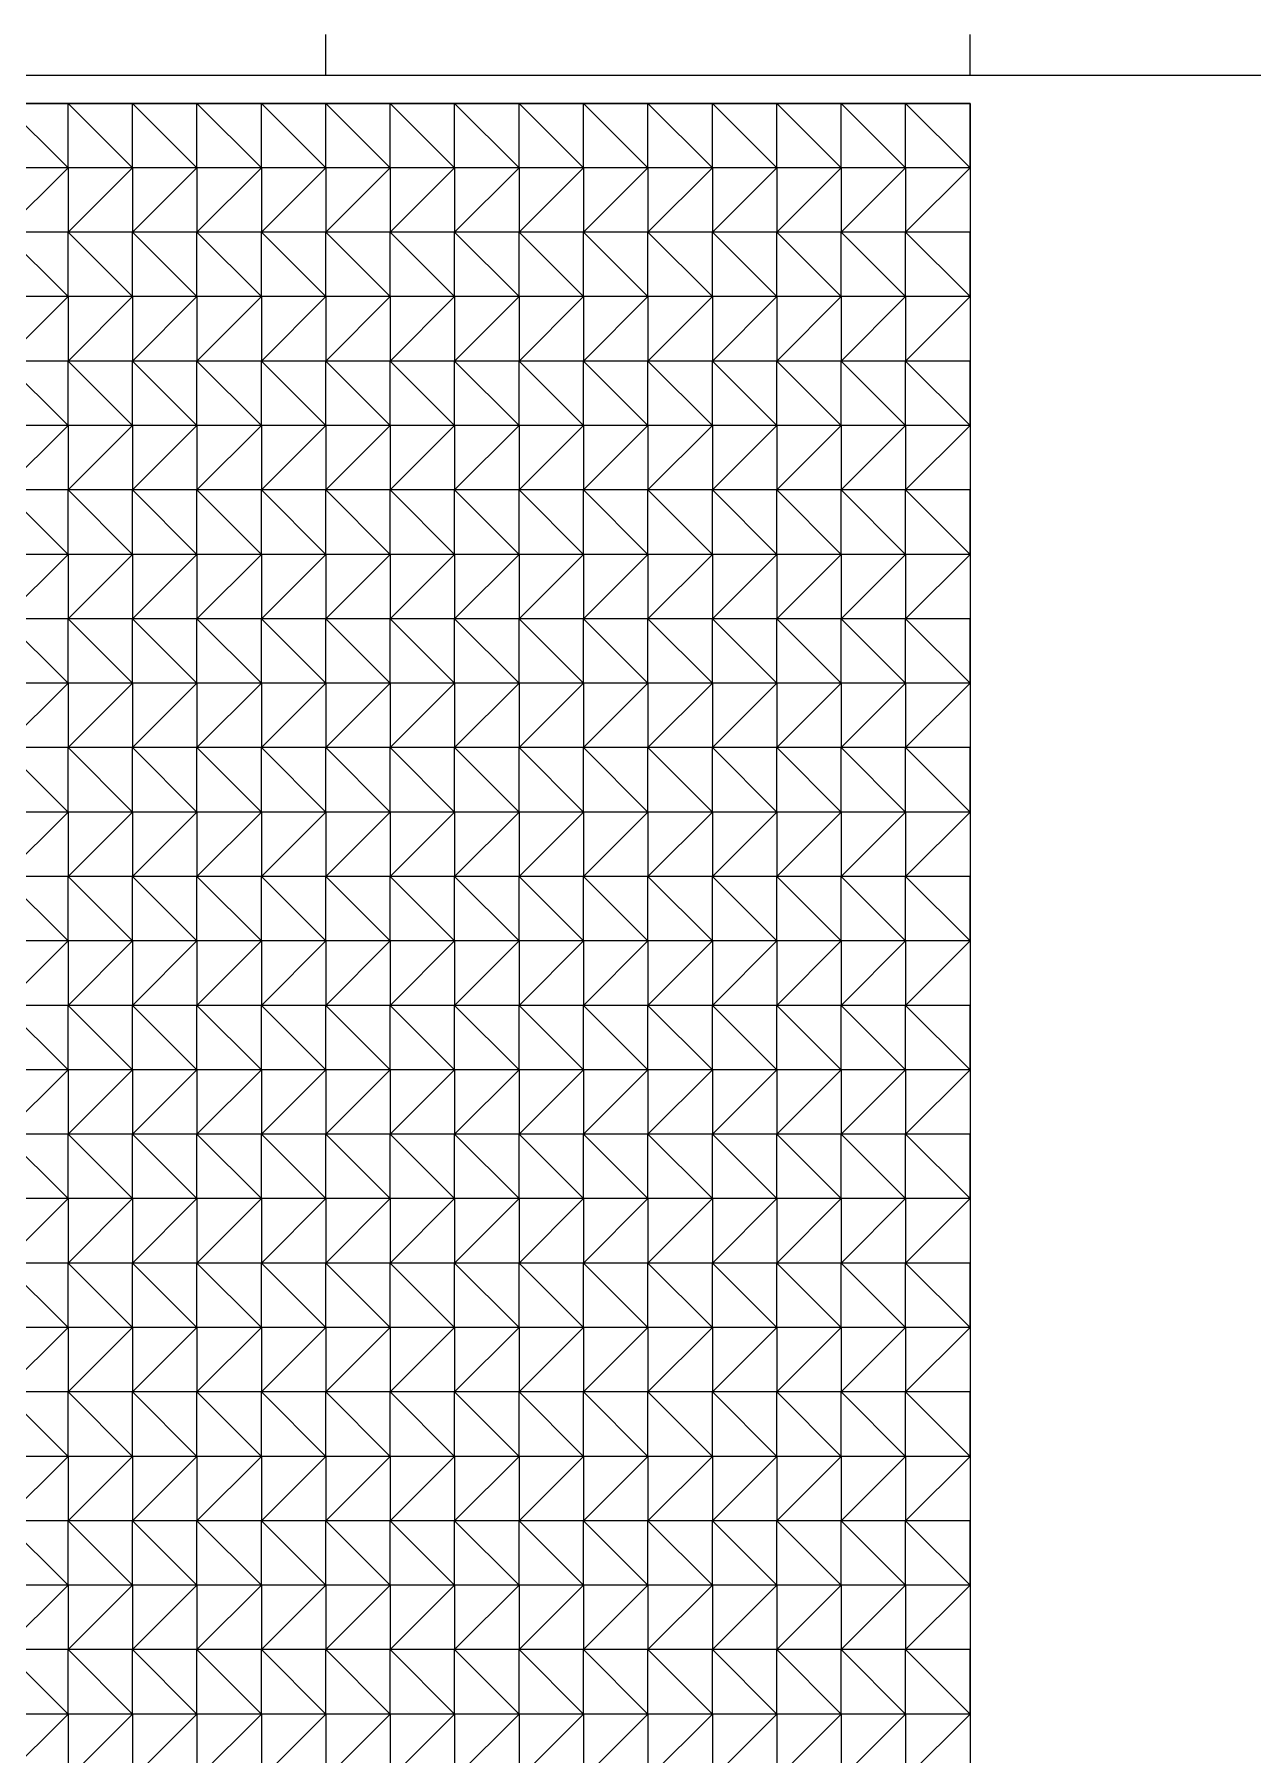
# Model space of a CAD drawing. Extents: x 0.18 to 10.15, y 0.05 to 7.38.
# Drawn here: x 2.671 to 5.164, y 3.667 to 7.187 of the extents above; entities that cross this region are included whole.
import ezdxf

# ---------------------------------------------------------------- set-up
doc = ezdxf.new("R2010")
doc.units = 0
doc.layers.add('1', color=7, linetype='CONTINUOUS')

msp = doc.modelspace()

# ---------------------------------------------------------------- linework, layer by layer
at = {"layer": '1', "color": 5}
for p, q in [((3.267343, 7.102942), (3.267343, 7.186766)), ((4.585599, 7.102942), (4.585599, 7.186766)), ((9.926471, 7.102942), (0.573529, 7.102942)), ((2.608214, 7.045641), (2.74004, 7.045641)), ((2.74004, 7.045641), (2.871866, 7.045641)), ((2.871866, 7.045641), (3.003691, 7.045641)), ((3.003691, 7.045641), (3.135517, 7.045641)), ((3.135517, 7.045641), (3.267343, 7.045641)), ((3.267343, 7.045641), (3.399168, 7.045641)), ((3.399168, 7.045641), (3.530994, 7.045641)), ((3.530994, 7.045641), (3.662819, 7.045641)), ((3.662819, 7.045641), (3.794645, 7.045641)), ((3.794645, 7.045641), (3.926471, 7.045641)), ((3.926471, 7.045641), (4.058296, 7.045641)), ((4.058296, 7.045641), (4.190122, 7.045641)), ((4.190122, 7.045641), (4.321948, 7.045641)), ((4.321948, 7.045641), (4.453773, 7.045641)), ((4.453773, 7.045641), (4.585599, 7.045641)), ((4.585599, 7.045641), (4.585599, 6.913815)), ((4.585599, 6.913815), (4.585599, 6.78199)), ((4.585599, 6.78199), (4.585599, 6.650164)), ((4.585599, 6.650164), (4.585599, 6.518339)), ((4.585599, 6.518339), (4.585599, 6.386512)), ((4.585599, 6.386512), (4.585599, 6.254687)), ((4.585599, 6.254687), (4.585599, 6.122861)), ((4.585599, 6.122861), (4.585599, 5.991036)), ((4.585599, 5.991036), (4.585599, 5.85921)), ((4.585599, 5.85921), (4.585599, 5.727385)), ((4.585599, 5.727385), (4.585599, 5.595559)), ((4.585599, 5.595559), (4.585599, 5.463733)), ((4.585599, 5.463733), (4.585599, 5.331907)), ((4.585599, 5.331907), (4.585599, 5.200082)), ((4.585599, 5.200082), (4.585599, 5.068256)), ((4.585599, 5.068256), (4.585599, 4.936431)), ((4.585599, 4.936431), (4.585599, 4.804605)), ((4.585599, 4.804605), (4.585599, 4.672779)), ((4.585599, 4.672779), (4.585599, 4.540954)), ((4.585599, 4.540954), (4.585599, 4.409128)), ((4.585599, 4.409128), (4.585599, 4.277302)), ((4.585599, 4.277302), (4.585599, 4.145477)), ((4.585599, 4.145477), (4.585599, 4.013651)), ((4.585599, 4.013651), (4.585599, 3.881826)), ((4.585599, 3.881826), (4.585599, 3.75)), ((4.585599, 3.75), (4.585599, 3.618174))]:
    msp.add_line(p, q, dxfattribs=at)
at = {"layer": '1', "color": 253}
for p, q in [((4.585599, 7.045641), (0.63083, 7.045641)), ((2.608214, 7.045641), (2.74004, 6.913815)), ((2.74004, 6.913815), (2.74004, 7.045641)), ((2.74004, 7.045641), (2.871866, 6.913815)), ((2.871866, 6.913815), (2.871866, 7.045641)), ((2.871866, 7.045641), (3.003691, 6.913815)), ((3.003691, 6.913815), (3.003691, 7.045641)), ((3.003691, 7.045641), (3.135517, 6.913815)), ((3.135517, 6.913815), (3.135517, 7.045641)), ((3.135517, 7.045641), (3.267343, 6.913815)), ((3.267343, 6.913815), (3.267343, 7.045641)), ((3.267343, 7.045641), (3.399168, 6.913815)), ((3.399168, 6.913815), (3.399168, 7.045641)), ((3.399168, 7.045641), (3.530994, 6.913815)), ((3.530994, 6.913815), (3.530994, 7.045641)), ((3.530994, 7.045641), (3.662819, 6.913815)), ((3.662819, 6.913815), (3.662819, 7.045641)), ((3.662819, 7.045641), (3.794645, 6.913815)), ((3.794645, 6.913815), (3.794645, 7.045641)), ((3.794645, 7.045641), (3.926471, 6.913815)), ((3.926471, 6.913815), (3.926471, 7.045641)), ((3.926471, 7.045641), (4.058296, 6.913815)), ((4.058296, 6.913815), (4.058296, 7.045641)), ((4.058296, 7.045641), (4.190122, 6.913815)), ((4.190122, 6.913815), (4.190122, 7.045641)), ((4.190122, 7.045641), (4.321948, 6.913815)), ((4.321948, 6.913815), (4.321948, 7.045641)), ((4.321948, 7.045641), (4.453773, 6.913815)), ((4.453773, 6.913815), (4.453773, 7.045641)), ((4.453773, 7.045641), (4.585599, 6.913815)), ((4.585599, 6.913815), (4.585599, 7.045641)), ((4.585599, 6.913815), (0.63083, 6.913815)), ((2.608214, 6.78199), (2.74004, 6.913815)), ((2.74004, 6.913815), (2.74004, 6.78199)), ((2.74004, 6.78199), (2.871866, 6.913815)), ((2.871866, 6.913815), (2.871866, 6.78199)), ((2.871866, 6.78199), (3.003691, 6.913815)), ((3.003691, 6.913815), (3.003691, 6.78199)), ((3.003691, 6.78199), (3.135517, 6.913815)), ((3.135517, 6.913815), (3.135517, 6.78199)), ((3.135517, 6.78199), (3.267343, 6.913815)), ((3.267343, 6.913815), (3.267343, 6.78199)), ((3.267343, 6.78199), (3.399168, 6.913815)), ((3.399168, 6.913815), (3.399168, 6.78199)), ((3.399168, 6.78199), (3.530994, 6.913815)), ((3.530994, 6.913815), (3.530994, 6.78199)), ((3.530994, 6.78199), (3.662819, 6.913815)), ((3.662819, 6.913815), (3.662819, 6.78199)), ((3.662819, 6.78199), (3.794645, 6.913815)), ((3.794645, 6.913815), (3.794645, 6.78199)), ((3.794645, 6.78199), (3.926471, 6.913815)), ((3.926471, 6.913815), (3.926471, 6.78199)), ((3.926471, 6.78199), (4.058296, 6.913815)), ((4.058296, 6.913815), (4.058296, 6.78199)), ((4.058296, 6.78199), (4.190122, 6.913815)), ((4.190122, 6.913815), (4.190122, 6.78199)), ((4.190122, 6.78199), (4.321948, 6.913815)), ((4.321948, 6.913815), (4.321948, 6.78199)), ((4.321948, 6.78199), (4.453773, 6.913815)), ((4.453773, 6.913815), (4.453773, 6.78199)), ((4.453773, 6.78199), (4.585599, 6.913815)), ((4.585599, 6.913815), (4.585599, 6.78199)), ((4.585599, 6.78199), (0.63083, 6.78199)), ((2.608214, 6.78199), (2.74004, 6.650164)), ((2.74004, 6.650164), (2.74004, 6.78199)), ((2.74004, 6.78199), (2.871866, 6.650164)), ((2.871866, 6.650164), (2.871866, 6.78199)), ((2.871866, 6.78199), (3.003691, 6.650164)), ((3.003691, 6.650164), (3.003691, 6.78199)), ((3.003691, 6.78199), (3.135517, 6.650164)), ((3.135517, 6.650164), (3.135517, 6.78199)), ((3.135517, 6.78199), (3.267343, 6.650164)), ((3.267343, 6.650164), (3.267343, 6.78199)), ((3.267343, 6.78199), (3.399168, 6.650164)), ((3.399168, 6.650164), (3.399168, 6.78199)), ((3.399168, 6.78199), (3.530994, 6.650164)), ((3.530994, 6.650164), (3.530994, 6.78199)), ((3.530994, 6.78199), (3.662819, 6.650164)), ((3.662819, 6.650164), (3.662819, 6.78199)), ((3.662819, 6.78199), (3.794645, 6.650164)), ((3.794645, 6.650164), (3.794645, 6.78199)), ((3.794645, 6.78199), (3.926471, 6.650164)), ((3.926471, 6.650164), (3.926471, 6.78199)), ((3.926471, 6.78199), (4.058296, 6.650164)), ((4.058296, 6.650164), (4.058296, 6.78199)), ((4.058296, 6.78199), (4.190122, 6.650164)), ((4.190122, 6.650164), (4.190122, 6.78199)), ((4.190122, 6.78199), (4.321948, 6.650164)), ((4.321948, 6.650164), (4.321948, 6.78199)), ((4.321948, 6.78199), (4.453773, 6.650164)), ((4.453773, 6.650164), (4.453773, 6.78199)), ((4.453773, 6.78199), (4.585599, 6.650164)), ((4.585599, 6.650164), (4.585599, 6.78199)), ((4.585599, 6.650164), (0.63083, 6.650164)), ((2.608214, 6.518339), (2.74004, 6.650164)), ((2.74004, 6.650164), (2.74004, 6.518339)), ((2.74004, 6.518339), (2.871866, 6.650164)), ((2.871866, 6.650164), (2.871866, 6.518339)), ((2.871866, 6.518339), (3.003691, 6.650164)), ((3.003691, 6.650164), (3.003691, 6.518339)), ((3.003691, 6.518339), (3.135517, 6.650164)), ((3.135517, 6.650164), (3.135517, 6.518339)), ((3.135517, 6.518339), (3.267343, 6.650164)), ((3.267343, 6.650164), (3.267343, 6.518339)), ((3.267343, 6.518339), (3.399168, 6.650164)), ((3.399168, 6.650164), (3.399168, 6.518339)), ((3.399168, 6.518339), (3.530994, 6.650164)), ((3.530994, 6.650164), (3.530994, 6.518339)), ((3.530994, 6.518339), (3.662819, 6.650164)), ((3.662819, 6.650164), (3.662819, 6.518339)), ((3.662819, 6.518339), (3.794645, 6.650164)), ((3.794645, 6.650164), (3.794645, 6.518339)), ((3.794645, 6.518339), (3.926471, 6.650164)), ((3.926471, 6.650164), (3.926471, 6.518339)), ((3.926471, 6.518339), (4.058296, 6.650164)), ((4.058296, 6.650164), (4.058296, 6.518339)), ((4.058296, 6.518339), (4.190122, 6.650164)), ((4.190122, 6.650164), (4.190122, 6.518339)), ((4.190122, 6.518339), (4.321948, 6.650164)), ((4.321948, 6.650164), (4.321948, 6.518339)), ((4.321948, 6.518339), (4.453773, 6.650164)), ((4.453773, 6.650164), (4.453773, 6.518339)), ((4.453773, 6.518339), (4.585599, 6.650164)), ((4.585599, 6.650164), (4.585599, 6.518339)), ((4.585599, 6.518339), (0.63083, 6.518339)), ((2.608214, 6.518339), (2.74004, 6.386512)), ((2.74004, 6.386512), (2.74004, 6.518339)), ((2.74004, 6.518339), (2.871866, 6.386512)), ((2.871866, 6.386512), (2.871866, 6.518339)), ((2.871866, 6.518339), (3.003691, 6.386512)), ((3.003691, 6.386512), (3.003691, 6.518339)), ((3.003691, 6.518339), (3.135517, 6.386512)), ((3.135517, 6.386512), (3.135517, 6.518339)), ((3.135517, 6.518339), (3.267343, 6.386512)), ((3.267343, 6.386512), (3.267343, 6.518339)), ((3.267343, 6.518339), (3.399168, 6.386512)), ((3.399168, 6.386512), (3.399168, 6.518339)), ((3.399168, 6.518339), (3.530994, 6.386512)), ((3.530994, 6.386512), (3.530994, 6.518339)), ((3.530994, 6.518339), (3.662819, 6.386512)), ((3.662819, 6.386512), (3.662819, 6.518339)), ((3.662819, 6.518339), (3.794645, 6.386512)), ((3.794645, 6.386512), (3.794645, 6.518339)), ((3.794645, 6.518339), (3.926471, 6.386512)), ((3.926471, 6.386512), (3.926471, 6.518339)), ((3.926471, 6.518339), (4.058296, 6.386512)), ((4.058296, 6.386512), (4.058296, 6.518339)), ((4.058296, 6.518339), (4.190122, 6.386512)), ((4.190122, 6.386512), (4.190122, 6.518339)), ((4.190122, 6.518339), (4.321948, 6.386512)), ((4.321948, 6.386512), (4.321948, 6.518339)), ((4.321948, 6.518339), (4.453773, 6.386512)), ((4.453773, 6.386512), (4.453773, 6.518339)), ((4.453773, 6.518339), (4.585599, 6.386512)), ((4.585599, 6.386512), (4.585599, 6.518339)), ((4.585599, 6.386512), (0.63083, 6.386512)), ((2.608214, 6.254687), (2.74004, 6.386512)), ((2.74004, 6.386512), (2.74004, 6.254687)), ((2.74004, 6.254687), (2.871866, 6.386512)), ((2.871866, 6.386512), (2.871866, 6.254687)), ((2.871866, 6.254687), (3.003691, 6.386512)), ((3.003691, 6.386512), (3.003691, 6.254687)), ((3.003691, 6.254687), (3.135517, 6.386512)), ((3.135517, 6.386512), (3.135517, 6.254687)), ((3.135517, 6.254687), (3.267343, 6.386512)), ((3.267343, 6.386512), (3.267343, 6.254687)), ((3.267343, 6.254687), (3.399168, 6.386512)), ((3.399168, 6.386512), (3.399168, 6.254687)), ((3.399168, 6.254687), (3.530994, 6.386512)), ((3.530994, 6.386512), (3.530994, 6.254687)), ((3.530994, 6.254687), (3.662819, 6.386512)), ((3.662819, 6.386512), (3.662819, 6.254687)), ((3.662819, 6.254687), (3.794645, 6.386512)), ((3.794645, 6.386512), (3.794645, 6.254687)), ((3.794645, 6.254687), (3.926471, 6.386512)), ((3.926471, 6.386512), (3.926471, 6.254687)), ((3.926471, 6.254687), (4.058296, 6.386512)), ((4.058296, 6.386512), (4.058296, 6.254687)), ((4.058296, 6.254687), (4.190122, 6.386512)), ((4.190122, 6.386512), (4.190122, 6.254687)), ((4.190122, 6.254687), (4.321948, 6.386512)), ((4.321948, 6.386512), (4.321948, 6.254687)), ((4.321948, 6.254687), (4.453773, 6.386512)), ((4.453773, 6.386512), (4.453773, 6.254687)), ((4.453773, 6.254687), (4.585599, 6.386512)), ((4.585599, 6.386512), (4.585599, 6.254687)), ((4.585599, 6.254687), (0.63083, 6.254687)), ((2.608214, 6.254687), (2.74004, 6.122861)), ((2.74004, 6.122861), (2.74004, 6.254687)), ((2.74004, 6.254687), (2.871866, 6.122861)), ((2.871866, 6.122861), (2.871866, 6.254687)), ((2.871866, 6.254687), (3.003691, 6.122861)), ((3.003691, 6.122861), (3.003691, 6.254687)), ((3.003691, 6.254687), (3.135517, 6.122861)), ((3.135517, 6.122861), (3.135517, 6.254687)), ((3.135517, 6.254687), (3.267343, 6.122861)), ((3.267343, 6.122861), (3.267343, 6.254687)), ((3.267343, 6.254687), (3.399168, 6.122861)), ((3.399168, 6.122861), (3.399168, 6.254687)), ((3.399168, 6.254687), (3.530994, 6.122861)), ((3.530994, 6.122861), (3.530994, 6.254687)), ((3.530994, 6.254687), (3.662819, 6.122861)), ((3.662819, 6.122861), (3.662819, 6.254687)), ((3.662819, 6.254687), (3.794645, 6.122861)), ((3.794645, 6.122861), (3.794645, 6.254687)), ((3.794645, 6.254687), (3.926471, 6.122861)), ((3.926471, 6.122861), (3.926471, 6.254687)), ((3.926471, 6.254687), (4.058296, 6.122861)), ((4.058296, 6.122861), (4.058296, 6.254687)), ((4.058296, 6.254687), (4.190122, 6.122861)), ((4.190122, 6.122861), (4.190122, 6.254687)), ((4.190122, 6.254687), (4.321948, 6.122861)), ((4.321948, 6.122861), (4.321948, 6.254687)), ((4.321948, 6.254687), (4.453773, 6.122861)), ((4.453773, 6.122861), (4.453773, 6.254687)), ((4.453773, 6.254687), (4.585599, 6.122861)), ((4.585599, 6.122861), (4.585599, 6.254687)), ((4.585599, 6.122861), (0.63083, 6.122861)), ((2.608214, 5.991036), (2.74004, 6.122861)), ((2.74004, 6.122861), (2.74004, 5.991036)), ((2.74004, 5.991036), (2.871866, 6.122861)), ((2.871866, 6.122861), (2.871866, 5.991036)), ((2.871866, 5.991036), (3.003691, 6.122861)), ((3.003691, 6.122861), (3.003691, 5.991036)), ((3.003691, 5.991036), (3.135517, 6.122861)), ((3.135517, 6.122861), (3.135517, 5.991036)), ((3.135517, 5.991036), (3.267343, 6.122861)), ((3.267343, 6.122861), (3.267343, 5.991036)), ((3.267343, 5.991036), (3.399168, 6.122861)), ((3.399168, 6.122861), (3.399168, 5.991036)), ((3.399168, 5.991036), (3.530994, 6.122861)), ((3.530994, 6.122861), (3.530994, 5.991036)), ((3.530994, 5.991036), (3.662819, 6.122861)), ((3.662819, 6.122861), (3.662819, 5.991036)), ((3.662819, 5.991036), (3.794645, 6.122861)), ((3.794645, 6.122861), (3.794645, 5.991036)), ((3.794645, 5.991036), (3.926471, 6.122861)), ((3.926471, 6.122861), (3.926471, 5.991036)), ((3.926471, 5.991036), (4.058296, 6.122861)), ((4.058296, 6.122861), (4.058296, 5.991036)), ((4.058296, 5.991036), (4.190122, 6.122861)), ((4.190122, 6.122861), (4.190122, 5.991036)), ((4.190122, 5.991036), (4.321948, 6.122861)), ((4.321948, 6.122861), (4.321948, 5.991036)), ((4.321948, 5.991036), (4.453773, 6.122861)), ((4.453773, 6.122861), (4.453773, 5.991036)), ((4.453773, 5.991036), (4.585599, 6.122861)), ((4.585599, 6.122861), (4.585599, 5.991036)), ((4.585599, 5.991036), (0.63083, 5.991036)), ((2.608214, 5.991036), (2.74004, 5.85921)), ((2.74004, 5.85921), (2.74004, 5.991036)), ((2.74004, 5.991036), (2.871866, 5.85921)), ((2.871866, 5.85921), (2.871866, 5.991036)), ((2.871866, 5.991036), (3.003691, 5.85921)), ((3.003691, 5.85921), (3.003691, 5.991036)), ((3.003691, 5.991036), (3.135517, 5.85921)), ((3.135517, 5.85921), (3.135517, 5.991036)), ((3.135517, 5.991036), (3.267343, 5.85921)), ((3.267343, 5.85921), (3.267343, 5.991036)), ((3.267343, 5.991036), (3.399168, 5.85921)), ((3.399168, 5.85921), (3.399168, 5.991036)), ((3.399168, 5.991036), (3.530994, 5.85921)), ((3.530994, 5.85921), (3.530994, 5.991036)), ((3.530994, 5.991036), (3.662819, 5.85921)), ((3.662819, 5.85921), (3.662819, 5.991036)), ((3.662819, 5.991036), (3.794645, 5.85921)), ((3.794645, 5.85921), (3.794645, 5.991036)), ((3.794645, 5.991036), (3.926471, 5.85921)), ((3.926471, 5.85921), (3.926471, 5.991036)), ((3.926471, 5.991036), (4.058296, 5.85921)), ((4.058296, 5.85921), (4.058296, 5.991036)), ((4.058296, 5.991036), (4.190122, 5.85921)), ((4.190122, 5.85921), (4.190122, 5.991036)), ((4.190122, 5.991036), (4.321948, 5.85921)), ((4.321948, 5.85921), (4.321948, 5.991036)), ((4.321948, 5.991036), (4.453773, 5.85921)), ((4.453773, 5.85921), (4.453773, 5.991036)), ((4.453773, 5.991036), (4.585599, 5.85921)), ((4.585599, 5.85921), (4.585599, 5.991036)), ((4.585599, 5.85921), (0.63083, 5.85921)), ((2.608214, 5.727385), (2.74004, 5.85921)), ((2.74004, 5.85921), (2.74004, 5.727385)), ((2.74004, 5.727385), (2.871866, 5.85921)), ((2.871866, 5.85921), (2.871866, 5.727385)), ((2.871866, 5.727385), (3.003691, 5.85921)), ((3.003691, 5.85921), (3.003691, 5.727385)), ((3.003691, 5.727385), (3.135517, 5.85921)), ((3.135517, 5.85921), (3.135517, 5.727385)), ((3.135517, 5.727385), (3.267343, 5.85921)), ((3.267343, 5.85921), (3.267343, 5.727385)), ((3.267343, 5.727385), (3.399168, 5.85921)), ((3.399168, 5.85921), (3.399168, 5.727385)), ((3.399168, 5.727385), (3.530994, 5.85921)), ((3.530994, 5.85921), (3.530994, 5.727385)), ((3.530994, 5.727385), (3.662819, 5.85921)), ((3.662819, 5.85921), (3.662819, 5.727385)), ((3.662819, 5.727385), (3.794645, 5.85921)), ((3.794645, 5.85921), (3.794645, 5.727385)), ((3.794645, 5.727385), (3.926471, 5.85921)), ((3.926471, 5.85921), (3.926471, 5.727385)), ((3.926471, 5.727385), (4.058296, 5.85921)), ((4.058296, 5.85921), (4.058296, 5.727385)), ((4.058296, 5.727385), (4.190122, 5.85921)), ((4.190122, 5.85921), (4.190122, 5.727385)), ((4.190122, 5.727385), (4.321948, 5.85921)), ((4.321948, 5.85921), (4.321948, 5.727385)), ((4.321948, 5.727385), (4.453773, 5.85921)), ((4.453773, 5.85921), (4.453773, 5.727385)), ((4.453773, 5.727385), (4.585599, 5.85921)), ((4.585599, 5.85921), (4.585599, 5.727385)), ((4.585599, 5.727385), (0.63083, 5.727385)), ((2.608214, 5.727385), (2.74004, 5.595559)), ((2.74004, 5.595559), (2.74004, 5.727385)), ((2.74004, 5.727385), (2.871866, 5.595559)), ((2.871866, 5.595559), (2.871866, 5.727385)), ((2.871866, 5.727385), (3.003691, 5.595559)), ((3.003691, 5.595559), (3.003691, 5.727385)), ((3.003691, 5.727385), (3.135517, 5.595559)), ((3.135517, 5.595559), (3.135517, 5.727385)), ((3.135517, 5.727385), (3.267343, 5.595559)), ((3.267343, 5.595559), (3.267343, 5.727385)), ((3.267343, 5.727385), (3.399168, 5.595559)), ((3.399168, 5.595559), (3.399168, 5.727385)), ((3.399168, 5.727385), (3.530994, 5.595559)), ((3.530994, 5.595559), (3.530994, 5.727385)), ((3.530994, 5.727385), (3.662819, 5.595559)), ((3.662819, 5.595559), (3.662819, 5.727385)), ((3.662819, 5.727385), (3.794645, 5.595559)), ((3.794645, 5.595559), (3.794645, 5.727385)), ((3.794645, 5.727385), (3.926471, 5.595559)), ((3.926471, 5.595559), (3.926471, 5.727385)), ((3.926471, 5.727385), (4.058296, 5.595559)), ((4.058296, 5.595559), (4.058296, 5.727385)), ((4.058296, 5.727385), (4.190122, 5.595559)), ((4.190122, 5.595559), (4.190122, 5.727385)), ((4.190122, 5.727385), (4.321948, 5.595559)), ((4.321948, 5.595559), (4.321948, 5.727385)), ((4.321948, 5.727385), (4.453773, 5.595559)), ((4.453773, 5.595559), (4.453773, 5.727385)), ((4.453773, 5.727385), (4.585599, 5.595559)), ((4.585599, 5.595559), (4.585599, 5.727385)), ((4.585599, 5.595559), (0.63083, 5.595559)), ((2.608214, 5.463733), (2.74004, 5.595559)), ((2.74004, 5.595559), (2.74004, 5.463733)), ((2.74004, 5.463733), (2.871866, 5.595559)), ((2.871866, 5.595559), (2.871866, 5.463733)), ((2.871866, 5.463733), (3.003691, 5.595559)), ((3.003691, 5.595559), (3.003691, 5.463733)), ((3.003691, 5.463733), (3.135517, 5.595559)), ((3.135517, 5.595559), (3.135517, 5.463733)), ((3.135517, 5.463733), (3.267343, 5.595559)), ((3.267343, 5.595559), (3.267343, 5.463733)), ((3.267343, 5.463733), (3.399168, 5.595559)), ((3.399168, 5.595559), (3.399168, 5.463733)), ((3.399168, 5.463733), (3.530994, 5.595559)), ((3.530994, 5.595559), (3.530994, 5.463733)), ((3.530994, 5.463733), (3.662819, 5.595559)), ((3.662819, 5.595559), (3.662819, 5.463733)), ((3.662819, 5.463733), (3.794645, 5.595559)), ((3.794645, 5.595559), (3.794645, 5.463733)), ((3.794645, 5.463733), (3.926471, 5.595559)), ((3.926471, 5.595559), (3.926471, 5.463733)), ((3.926471, 5.463733), (4.058296, 5.595559)), ((4.058296, 5.595559), (4.058296, 5.463733)), ((4.058296, 5.463733), (4.190122, 5.595559)), ((4.190122, 5.595559), (4.190122, 5.463733)), ((4.190122, 5.463733), (4.321948, 5.595559)), ((4.321948, 5.595559), (4.321948, 5.463733)), ((4.321948, 5.463733), (4.453773, 5.595559)), ((4.453773, 5.595559), (4.453773, 5.463733)), ((4.453773, 5.463733), (4.585599, 5.595559)), ((4.585599, 5.595559), (4.585599, 5.463733)), ((4.585599, 5.463733), (0.63083, 5.463733)), ((2.608214, 5.463733), (2.74004, 5.331907)), ((2.74004, 5.331907), (2.74004, 5.463733)), ((2.74004, 5.463733), (2.871866, 5.331907)), ((2.871866, 5.331907), (2.871866, 5.463733)), ((2.871866, 5.463733), (3.003691, 5.331907)), ((3.003691, 5.331907), (3.003691, 5.463733)), ((3.003691, 5.463733), (3.135517, 5.331907)), ((3.135517, 5.331907), (3.135517, 5.463733)), ((3.135517, 5.463733), (3.267343, 5.331907)), ((3.267343, 5.331907), (3.267343, 5.463733)), ((3.267343, 5.463733), (3.399168, 5.331907)), ((3.399168, 5.331907), (3.399168, 5.463733)), ((3.399168, 5.463733), (3.530994, 5.331907)), ((3.530994, 5.331907), (3.530994, 5.463733)), ((3.530994, 5.463733), (3.662819, 5.331907)), ((3.662819, 5.331907), (3.662819, 5.463733)), ((3.662819, 5.463733), (3.794645, 5.331907)), ((3.794645, 5.331907), (3.794645, 5.463733)), ((3.794645, 5.463733), (3.926471, 5.331907)), ((3.926471, 5.331907), (3.926471, 5.463733)), ((3.926471, 5.463733), (4.058296, 5.331907)), ((4.058296, 5.331907), (4.058296, 5.463733)), ((4.058296, 5.463733), (4.190122, 5.331907)), ((4.190122, 5.331907), (4.190122, 5.463733)), ((4.190122, 5.463733), (4.321948, 5.331907)), ((4.321948, 5.331907), (4.321948, 5.463733)), ((4.321948, 5.463733), (4.453773, 5.331907)), ((4.453773, 5.331907), (4.453773, 5.463733)), ((4.453773, 5.463733), (4.585599, 5.331907)), ((4.585599, 5.331907), (4.585599, 5.463733)), ((4.585599, 5.331907), (0.63083, 5.331907)), ((2.608214, 5.200082), (2.74004, 5.331907)), ((2.74004, 5.331907), (2.74004, 5.200082)), ((2.74004, 5.200082), (2.871866, 5.331907)), ((2.871866, 5.331907), (2.871866, 5.200082)), ((2.871866, 5.200082), (3.003691, 5.331907)), ((3.003691, 5.331907), (3.003691, 5.200082)), ((3.003691, 5.200082), (3.135517, 5.331907)), ((3.135517, 5.331907), (3.135517, 5.200082)), ((3.135517, 5.200082), (3.267343, 5.331907)), ((3.267343, 5.331907), (3.267343, 5.200082)), ((3.267343, 5.200082), (3.399168, 5.331907)), ((3.399168, 5.331907), (3.399168, 5.200082)), ((3.399168, 5.200082), (3.530994, 5.331907)), ((3.530994, 5.331907), (3.530994, 5.200082)), ((3.530994, 5.200082), (3.662819, 5.331907)), ((3.662819, 5.331907), (3.662819, 5.200082)), ((3.662819, 5.200082), (3.794645, 5.331907)), ((3.794645, 5.331907), (3.794645, 5.200082)), ((3.794645, 5.200082), (3.926471, 5.331907)), ((3.926471, 5.331907), (3.926471, 5.200082)), ((3.926471, 5.200082), (4.058296, 5.331907)), ((4.058296, 5.331907), (4.058296, 5.200082)), ((4.058296, 5.200082), (4.190122, 5.331907)), ((4.190122, 5.331907), (4.190122, 5.200082)), ((4.190122, 5.200082), (4.321948, 5.331907)), ((4.321948, 5.331907), (4.321948, 5.200082)), ((4.321948, 5.200082), (4.453773, 5.331907)), ((4.453773, 5.331907), (4.453773, 5.200082)), ((4.453773, 5.200082), (4.585599, 5.331907)), ((4.585599, 5.331907), (4.585599, 5.200082)), ((4.585599, 5.200082), (0.63083, 5.200082)), ((2.608214, 5.200082), (2.74004, 5.068256)), ((2.74004, 5.068256), (2.74004, 5.200082)), ((2.74004, 5.200082), (2.871866, 5.068256)), ((2.871866, 5.068256), (2.871866, 5.200082)), ((2.871866, 5.200082), (3.003691, 5.068256)), ((3.003691, 5.068256), (3.003691, 5.200082)), ((3.003691, 5.200082), (3.135517, 5.068256)), ((3.135517, 5.068256), (3.135517, 5.200082)), ((3.135517, 5.200082), (3.267343, 5.068256)), ((3.267343, 5.068256), (3.267343, 5.200082)), ((3.267343, 5.200082), (3.399168, 5.068256)), ((3.399168, 5.068256), (3.399168, 5.200082)), ((3.399168, 5.200082), (3.530994, 5.068256)), ((3.530994, 5.068256), (3.530994, 5.200082)), ((3.530994, 5.200082), (3.662819, 5.068256)), ((3.662819, 5.068256), (3.662819, 5.200082)), ((3.662819, 5.200082), (3.794645, 5.068256)), ((3.794645, 5.068256), (3.794645, 5.200082)), ((3.794645, 5.200082), (3.926471, 5.068256)), ((3.926471, 5.068256), (3.926471, 5.200082)), ((3.926471, 5.200082), (4.058296, 5.068256)), ((4.058296, 5.068256), (4.058296, 5.200082)), ((4.058296, 5.200082), (4.190122, 5.068256)), ((4.190122, 5.068256), (4.190122, 5.200082)), ((4.190122, 5.200082), (4.321948, 5.068256)), ((4.321948, 5.068256), (4.321948, 5.200082)), ((4.321948, 5.200082), (4.453773, 5.068256)), ((4.453773, 5.068256), (4.453773, 5.200082)), ((4.453773, 5.200082), (4.585599, 5.068256)), ((4.585599, 5.068256), (4.585599, 5.200082)), ((4.585599, 5.068256), (0.63083, 5.068256)), ((2.608214, 4.936431), (2.74004, 5.068256)), ((2.74004, 5.068256), (2.74004, 4.936431)), ((2.74004, 4.936431), (2.871866, 5.068256)), ((2.871866, 5.068256), (2.871866, 4.936431)), ((2.871866, 4.936431), (3.003691, 5.068256)), ((3.003691, 5.068256), (3.003691, 4.936431)), ((3.003691, 4.936431), (3.135517, 5.068256)), ((3.135517, 5.068256), (3.135517, 4.936431)), ((3.135517, 4.936431), (3.267343, 5.068256)), ((3.267343, 5.068256), (3.267343, 4.936431)), ((3.267343, 4.936431), (3.399168, 5.068256)), ((3.399168, 5.068256), (3.399168, 4.936431)), ((3.399168, 4.936431), (3.530994, 5.068256)), ((3.530994, 5.068256), (3.530994, 4.936431)), ((3.530994, 4.936431), (3.662819, 5.068256)), ((3.662819, 5.068256), (3.662819, 4.936431)), ((3.662819, 4.936431), (3.794645, 5.068256)), ((3.794645, 5.068256), (3.794645, 4.936431)), ((3.794645, 4.936431), (3.926471, 5.068256)), ((3.926471, 5.068256), (3.926471, 4.936431)), ((3.926471, 4.936431), (4.058296, 5.068256)), ((4.058296, 5.068256), (4.058296, 4.936431)), ((4.058296, 4.936431), (4.190122, 5.068256)), ((4.190122, 5.068256), (4.190122, 4.936431)), ((4.190122, 4.936431), (4.321948, 5.068256)), ((4.321948, 5.068256), (4.321948, 4.936431)), ((4.321948, 4.936431), (4.453773, 5.068256)), ((4.453773, 5.068256), (4.453773, 4.936431)), ((4.453773, 4.936431), (4.585599, 5.068256)), ((4.585599, 5.068256), (4.585599, 4.936431)), ((4.585599, 4.936431), (0.63083, 4.936431)), ((2.608214, 4.936431), (2.74004, 4.804605)), ((2.74004, 4.804605), (2.74004, 4.936431)), ((2.74004, 4.936431), (2.871866, 4.804605)), ((2.871866, 4.804605), (2.871866, 4.936431)), ((2.871866, 4.936431), (3.003691, 4.804605)), ((3.003691, 4.804605), (3.003691, 4.936431)), ((3.003691, 4.936431), (3.135517, 4.804605)), ((3.135517, 4.804605), (3.135517, 4.936431)), ((3.135517, 4.936431), (3.267343, 4.804605)), ((3.267343, 4.804605), (3.267343, 4.936431)), ((3.267343, 4.936431), (3.399168, 4.804605)), ((3.399168, 4.804605), (3.399168, 4.936431)), ((3.399168, 4.936431), (3.530994, 4.804605)), ((3.530994, 4.804605), (3.530994, 4.936431)), ((3.530994, 4.936431), (3.662819, 4.804605)), ((3.662819, 4.804605), (3.662819, 4.936431)), ((3.662819, 4.936431), (3.794645, 4.804605)), ((3.794645, 4.804605), (3.794645, 4.936431)), ((3.794645, 4.936431), (3.926471, 4.804605)), ((3.926471, 4.804605), (3.926471, 4.936431)), ((3.926471, 4.936431), (4.058296, 4.804605)), ((4.058296, 4.804605), (4.058296, 4.936431)), ((4.058296, 4.936431), (4.190122, 4.804605)), ((4.190122, 4.804605), (4.190122, 4.936431)), ((4.190122, 4.936431), (4.321948, 4.804605)), ((4.321948, 4.804605), (4.321948, 4.936431)), ((4.321948, 4.936431), (4.453773, 4.804605)), ((4.453773, 4.804605), (4.453773, 4.936431)), ((4.453773, 4.936431), (4.585599, 4.804605)), ((4.585599, 4.804605), (4.585599, 4.936431)), ((4.585599, 4.804605), (0.63083, 4.804605)), ((2.608214, 4.672779), (2.74004, 4.804605)), ((2.74004, 4.804605), (2.74004, 4.672779)), ((2.74004, 4.672779), (2.871866, 4.804605)), ((2.871866, 4.804605), (2.871866, 4.672779)), ((2.871866, 4.672779), (3.003691, 4.804605)), ((3.003691, 4.804605), (3.003691, 4.672779)), ((3.003691, 4.672779), (3.135517, 4.804605)), ((3.135517, 4.804605), (3.135517, 4.672779)), ((3.135517, 4.672779), (3.267343, 4.804605)), ((3.267343, 4.804605), (3.267343, 4.672779)), ((3.267343, 4.672779), (3.399168, 4.804605)), ((3.399168, 4.804605), (3.399168, 4.672779)), ((3.399168, 4.672779), (3.530994, 4.804605)), ((3.530994, 4.804605), (3.530994, 4.672779)), ((3.530994, 4.672779), (3.662819, 4.804605)), ((3.662819, 4.804605), (3.662819, 4.672779)), ((3.662819, 4.672779), (3.794645, 4.804605)), ((3.794645, 4.804605), (3.794645, 4.672779)), ((3.794645, 4.672779), (3.926471, 4.804605)), ((3.926471, 4.804605), (3.926471, 4.672779)), ((3.926471, 4.672779), (4.058296, 4.804605)), ((4.058296, 4.804605), (4.058296, 4.672779)), ((4.058296, 4.672779), (4.190122, 4.804605)), ((4.190122, 4.804605), (4.190122, 4.672779)), ((4.190122, 4.672779), (4.321948, 4.804605)), ((4.321948, 4.804605), (4.321948, 4.672779)), ((4.321948, 4.672779), (4.453773, 4.804605)), ((4.453773, 4.804605), (4.453773, 4.672779)), ((4.453773, 4.672779), (4.585599, 4.804605)), ((4.585599, 4.804605), (4.585599, 4.672779)), ((4.585599, 4.672779), (0.63083, 4.672779)), ((2.608214, 4.672779), (2.74004, 4.540954)), ((2.74004, 4.540954), (2.74004, 4.672779)), ((2.74004, 4.672779), (2.871866, 4.540954)), ((2.871866, 4.540954), (2.871866, 4.672779)), ((2.871866, 4.672779), (3.003691, 4.540954)), ((3.003691, 4.540954), (3.003691, 4.672779)), ((3.003691, 4.672779), (3.135517, 4.540954)), ((3.135517, 4.540954), (3.135517, 4.672779)), ((3.135517, 4.672779), (3.267343, 4.540954)), ((3.267343, 4.540954), (3.267343, 4.672779)), ((3.267343, 4.672779), (3.399168, 4.540954)), ((3.399168, 4.540954), (3.399168, 4.672779)), ((3.399168, 4.672779), (3.530994, 4.540954)), ((3.530994, 4.540954), (3.530994, 4.672779)), ((3.530994, 4.672779), (3.662819, 4.540954)), ((3.662819, 4.540954), (3.662819, 4.672779)), ((3.662819, 4.672779), (3.794645, 4.540954)), ((3.794645, 4.540954), (3.794645, 4.672779)), ((3.794645, 4.672779), (3.926471, 4.540954)), ((3.926471, 4.540954), (3.926471, 4.672779)), ((3.926471, 4.672779), (4.058296, 4.540954)), ((4.058296, 4.540954), (4.058296, 4.672779)), ((4.058296, 4.672779), (4.190122, 4.540954)), ((4.190122, 4.540954), (4.190122, 4.672779)), ((4.190122, 4.672779), (4.321948, 4.540954)), ((4.321948, 4.540954), (4.321948, 4.672779)), ((4.321948, 4.672779), (4.453773, 4.540954)), ((4.453773, 4.540954), (4.453773, 4.672779)), ((4.453773, 4.672779), (4.585599, 4.540954)), ((4.585599, 4.540954), (4.585599, 4.672779)), ((4.585599, 4.540954), (0.63083, 4.540954)), ((2.608214, 4.409128), (2.74004, 4.540954)), ((2.74004, 4.540954), (2.74004, 4.409128)), ((2.74004, 4.409128), (2.871866, 4.540954)), ((2.871866, 4.540954), (2.871866, 4.409128)), ((2.871866, 4.409128), (3.003691, 4.540954)), ((3.003691, 4.540954), (3.003691, 4.409128)), ((3.003691, 4.409128), (3.135517, 4.540954)), ((3.135517, 4.540954), (3.135517, 4.409128)), ((3.135517, 4.409128), (3.267343, 4.540954)), ((3.267343, 4.540954), (3.267343, 4.409128)), ((3.267343, 4.409128), (3.399168, 4.540954)), ((3.399168, 4.540954), (3.399168, 4.409128)), ((3.399168, 4.409128), (3.530994, 4.540954)), ((3.530994, 4.540954), (3.530994, 4.409128)), ((3.530994, 4.409128), (3.662819, 4.540954)), ((3.662819, 4.540954), (3.662819, 4.409128)), ((3.662819, 4.409128), (3.794645, 4.540954)), ((3.794645, 4.540954), (3.794645, 4.409128)), ((3.794645, 4.409128), (3.926471, 4.540954)), ((3.926471, 4.540954), (3.926471, 4.409128)), ((3.926471, 4.409128), (4.058296, 4.540954)), ((4.058296, 4.540954), (4.058296, 4.409128)), ((4.058296, 4.409128), (4.190122, 4.540954)), ((4.190122, 4.540954), (4.190122, 4.409128)), ((4.190122, 4.409128), (4.321948, 4.540954)), ((4.321948, 4.540954), (4.321948, 4.409128)), ((4.321948, 4.409128), (4.453773, 4.540954)), ((4.453773, 4.540954), (4.453773, 4.409128)), ((4.453773, 4.409128), (4.585599, 4.540954)), ((4.585599, 4.540954), (4.585599, 4.409128)), ((4.585599, 4.409128), (0.63083, 4.409128)), ((2.608214, 4.409128), (2.74004, 4.277302)), ((2.74004, 4.277302), (2.74004, 4.409128)), ((2.74004, 4.409128), (2.871866, 4.277302)), ((2.871866, 4.277302), (2.871866, 4.409128)), ((2.871866, 4.409128), (3.003691, 4.277302)), ((3.003691, 4.277302), (3.003691, 4.409128)), ((3.003691, 4.409128), (3.135517, 4.277302)), ((3.135517, 4.277302), (3.135517, 4.409128)), ((3.135517, 4.409128), (3.267343, 4.277302)), ((3.267343, 4.277302), (3.267343, 4.409128)), ((3.267343, 4.409128), (3.399168, 4.277302)), ((3.399168, 4.277302), (3.399168, 4.409128)), ((3.399168, 4.409128), (3.530994, 4.277302)), ((3.530994, 4.277302), (3.530994, 4.409128)), ((3.530994, 4.409128), (3.662819, 4.277302)), ((3.662819, 4.277302), (3.662819, 4.409128)), ((3.662819, 4.409128), (3.794645, 4.277302)), ((3.794645, 4.277302), (3.794645, 4.409128)), ((3.794645, 4.409128), (3.926471, 4.277302)), ((3.926471, 4.277302), (3.926471, 4.409128)), ((3.926471, 4.409128), (4.058296, 4.277302)), ((4.058296, 4.277302), (4.058296, 4.409128)), ((4.058296, 4.409128), (4.190122, 4.277302)), ((4.190122, 4.277302), (4.190122, 4.409128)), ((4.190122, 4.409128), (4.321948, 4.277302)), ((4.321948, 4.277302), (4.321948, 4.409128)), ((4.321948, 4.409128), (4.453773, 4.277302)), ((4.453773, 4.277302), (4.453773, 4.409128)), ((4.453773, 4.409128), (4.585599, 4.277302)), ((4.585599, 4.277302), (4.585599, 4.409128)), ((4.585599, 4.277302), (0.63083, 4.277302)), ((2.608214, 4.145477), (2.74004, 4.277302)), ((2.74004, 4.277302), (2.74004, 4.145477)), ((2.74004, 4.145477), (2.871866, 4.277302)), ((2.871866, 4.277302), (2.871866, 4.145477)), ((2.871866, 4.145477), (3.003691, 4.277302)), ((3.003691, 4.277302), (3.003691, 4.145477)), ((3.003691, 4.145477), (3.135517, 4.277302)), ((3.135517, 4.277302), (3.135517, 4.145477)), ((3.135517, 4.145477), (3.267343, 4.277302)), ((3.267343, 4.277302), (3.267343, 4.145477)), ((3.267343, 4.145477), (3.399168, 4.277302)), ((3.399168, 4.277302), (3.399168, 4.145477)), ((3.399168, 4.145477), (3.530994, 4.277302)), ((3.530994, 4.277302), (3.530994, 4.145477)), ((3.530994, 4.145477), (3.662819, 4.277302)), ((3.662819, 4.277302), (3.662819, 4.145477)), ((3.662819, 4.145477), (3.794645, 4.277302)), ((3.794645, 4.277302), (3.794645, 4.145477)), ((3.794645, 4.145477), (3.926471, 4.277302)), ((3.926471, 4.277302), (3.926471, 4.145477)), ((3.926471, 4.145477), (4.058296, 4.277302)), ((4.058296, 4.277302), (4.058296, 4.145477)), ((4.058296, 4.145477), (4.190122, 4.277302)), ((4.190122, 4.277302), (4.190122, 4.145477)), ((4.190122, 4.145477), (4.321948, 4.277302)), ((4.321948, 4.277302), (4.321948, 4.145477)), ((4.321948, 4.145477), (4.453773, 4.277302)), ((4.453773, 4.277302), (4.453773, 4.145477)), ((4.453773, 4.145477), (4.585599, 4.277302)), ((4.585599, 4.277302), (4.585599, 4.145477)), ((4.585599, 4.145477), (0.63083, 4.145477)), ((2.608214, 4.145477), (2.74004, 4.013651)), ((2.74004, 4.013651), (2.74004, 4.145477)), ((2.74004, 4.145477), (2.871866, 4.013651)), ((2.871866, 4.013651), (2.871866, 4.145477)), ((2.871866, 4.145477), (3.003691, 4.013651)), ((3.003691, 4.013651), (3.003691, 4.145477)), ((3.003691, 4.145477), (3.135517, 4.013651)), ((3.135517, 4.013651), (3.135517, 4.145477)), ((3.135517, 4.145477), (3.267343, 4.013651)), ((3.267343, 4.013651), (3.267343, 4.145477)), ((3.267343, 4.145477), (3.399168, 4.013651)), ((3.399168, 4.013651), (3.399168, 4.145477)), ((3.399168, 4.145477), (3.530994, 4.013651)), ((3.530994, 4.013651), (3.530994, 4.145477)), ((3.530994, 4.145477), (3.662819, 4.013651)), ((3.662819, 4.013651), (3.662819, 4.145477)), ((3.662819, 4.145477), (3.794645, 4.013651)), ((3.794645, 4.013651), (3.794645, 4.145477)), ((3.794645, 4.145477), (3.926471, 4.013651)), ((3.926471, 4.013651), (3.926471, 4.145477)), ((3.926471, 4.145477), (4.058296, 4.013651)), ((4.058296, 4.013651), (4.058296, 4.145477)), ((4.058296, 4.145477), (4.190122, 4.013651)), ((4.190122, 4.013651), (4.190122, 4.145477)), ((4.190122, 4.145477), (4.321948, 4.013651)), ((4.321948, 4.013651), (4.321948, 4.145477)), ((4.321948, 4.145477), (4.453773, 4.013651)), ((4.453773, 4.013651), (4.453773, 4.145477)), ((4.453773, 4.145477), (4.585599, 4.013651)), ((4.585599, 4.013651), (4.585599, 4.145477)), ((4.585599, 4.013651), (0.63083, 4.013651)), ((2.608214, 3.881826), (2.74004, 4.013651)), ((2.74004, 4.013651), (2.74004, 3.881826)), ((2.74004, 3.881826), (2.871866, 4.013651)), ((2.871866, 4.013651), (2.871866, 3.881826)), ((2.871866, 3.881826), (3.003691, 4.013651)), ((3.003691, 4.013651), (3.003691, 3.881826)), ((3.003691, 3.881826), (3.135517, 4.013651)), ((3.135517, 4.013651), (3.135517, 3.881826)), ((3.135517, 3.881826), (3.267343, 4.013651)), ((3.267343, 4.013651), (3.267343, 3.881826)), ((3.267343, 3.881826), (3.399168, 4.013651)), ((3.399168, 4.013651), (3.399168, 3.881826)), ((3.399168, 3.881826), (3.530994, 4.013651)), ((3.530994, 4.013651), (3.530994, 3.881826)), ((3.530994, 3.881826), (3.662819, 4.013651)), ((3.662819, 4.013651), (3.662819, 3.881826)), ((3.662819, 3.881826), (3.794645, 4.013651)), ((3.794645, 4.013651), (3.794645, 3.881826)), ((3.794645, 3.881826), (3.926471, 4.013651)), ((3.926471, 4.013651), (3.926471, 3.881826)), ((3.926471, 3.881826), (4.058296, 4.013651)), ((4.058296, 4.013651), (4.058296, 3.881826)), ((4.058296, 3.881826), (4.190122, 4.013651)), ((4.190122, 4.013651), (4.190122, 3.881826)), ((4.190122, 3.881826), (4.321948, 4.013651)), ((4.321948, 4.013651), (4.321948, 3.881826)), ((4.321948, 3.881826), (4.453773, 4.013651)), ((4.453773, 4.013651), (4.453773, 3.881826)), ((4.453773, 3.881826), (4.585599, 4.013651)), ((4.585599, 4.013651), (4.585599, 3.881826)), ((4.585599, 3.881826), (0.63083, 3.881826)), ((2.608214, 3.881826), (2.74004, 3.75)), ((2.74004, 3.75), (2.74004, 3.881826)), ((2.74004, 3.881826), (2.871866, 3.75)), ((2.871866, 3.75), (2.871866, 3.881826)), ((2.871866, 3.881826), (3.003691, 3.75)), ((3.003691, 3.75), (3.003691, 3.881826)), ((3.003691, 3.881826), (3.135517, 3.75)), ((3.135517, 3.75), (3.135517, 3.881826)), ((3.135517, 3.881826), (3.267343, 3.75)), ((3.267343, 3.75), (3.267343, 3.881826)), ((3.267343, 3.881826), (3.399168, 3.75)), ((3.399168, 3.75), (3.399168, 3.881826)), ((3.399168, 3.881826), (3.530994, 3.75)), ((3.530994, 3.75), (3.530994, 3.881826)), ((3.530994, 3.881826), (3.662819, 3.75)), ((3.662819, 3.75), (3.662819, 3.881826)), ((3.662819, 3.881826), (3.794645, 3.75)), ((3.794645, 3.75), (3.794645, 3.881826)), ((3.794645, 3.881826), (3.926471, 3.75)), ((3.926471, 3.75), (3.926471, 3.881826)), ((3.926471, 3.881826), (4.058296, 3.75)), ((4.058296, 3.75), (4.058296, 3.881826)), ((4.058296, 3.881826), (4.190122, 3.75)), ((4.190122, 3.75), (4.190122, 3.881826)), ((4.190122, 3.881826), (4.321948, 3.75)), ((4.321948, 3.75), (4.321948, 3.881826)), ((4.321948, 3.881826), (4.453773, 3.75)), ((4.453773, 3.75), (4.453773, 3.881826)), ((4.453773, 3.881826), (4.585599, 3.75)), ((4.585599, 3.75), (4.585599, 3.881826)), ((4.585599, 3.75), (0.63083, 3.75)), ((2.608214, 3.618174), (2.74004, 3.75)), ((2.74004, 3.75), (2.74004, 3.618174)), ((2.74004, 3.618174), (2.871866, 3.75)), ((2.871866, 3.75), (2.871866, 3.618174)), ((2.871866, 3.618174), (3.003691, 3.75)), ((3.003691, 3.75), (3.003691, 3.618174)), ((3.003691, 3.618174), (3.135517, 3.75)), ((3.135517, 3.75), (3.135517, 3.618174)), ((3.135517, 3.618174), (3.267343, 3.75)), ((3.267343, 3.75), (3.267343, 3.618174)), ((3.267343, 3.618174), (3.399168, 3.75)), ((3.399168, 3.75), (3.399168, 3.618174)), ((3.399168, 3.618174), (3.530994, 3.75)), ((3.530994, 3.75), (3.530994, 3.618174)), ((3.530994, 3.618174), (3.662819, 3.75)), ((3.662819, 3.75), (3.662819, 3.618174)), ((3.662819, 3.618174), (3.794645, 3.75)), ((3.794645, 3.75), (3.794645, 3.618174)), ((3.794645, 3.618174), (3.926471, 3.75)), ((3.926471, 3.75), (3.926471, 3.618174)), ((3.926471, 3.618174), (4.058296, 3.75)), ((4.058296, 3.75), (4.058296, 3.618174)), ((4.058296, 3.618174), (4.190122, 3.75)), ((4.190122, 3.75), (4.190122, 3.618174)), ((4.190122, 3.618174), (4.321948, 3.75)), ((4.321948, 3.75), (4.321948, 3.618174)), ((4.321948, 3.618174), (4.453773, 3.75)), ((4.453773, 3.75), (4.453773, 3.618174)), ((4.453773, 3.618174), (4.585599, 3.75)), ((4.585599, 3.75), (4.585599, 3.618174))]:
    msp.add_line(p, q, dxfattribs=at)

doc.saveas('drawing.dxf')
